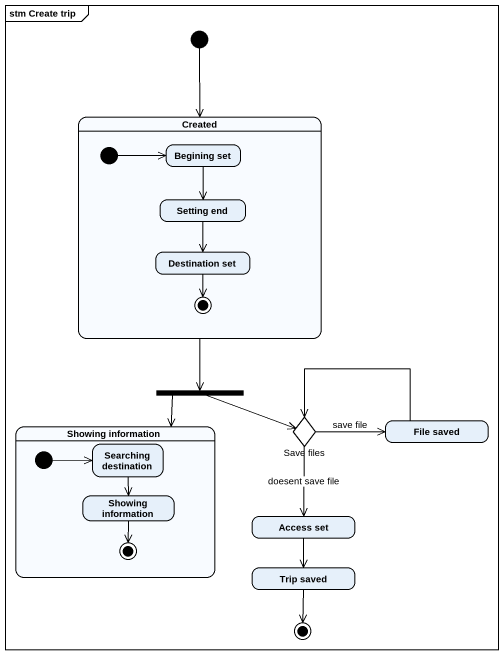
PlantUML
@startuml
mainframe stm Create trip
hide empty description
state Created {
  state "Begining set" as Begining_set
  state "Setting end" as Setting_end
  state "Destination set" as Destination_set
  [*] -right-> Begining_set
  Destination_set --> [*]
}
state fork1 <<fork>>
state "Save files" as Save_files <<choice>>
state "File saved" as File_saved
state "Showing information" as Showing_information {
  state "Searching destination" as Searching_destination
  state "Showing information" as Showing_information_2
  [*] -right-> Searching_destination
  Showing_information_2 --> [*]
}
state "Access set" as Access_set
state "Trip saved" as Trip_saved
[*] --> Created
Created --> fork1
Begining_set --> Setting_end
Setting_end --> Destination_set
fork1 -right-> Save_files
fork1 --> Showing_information
Save_files -right-> File_saved : save file
Save_files --> Access_set : doesent save file
File_saved -left-> Save_files
Searching_destination --> Showing_information_2
Access_set --> Trip_saved
Trip_saved --> [*]
@enduml
